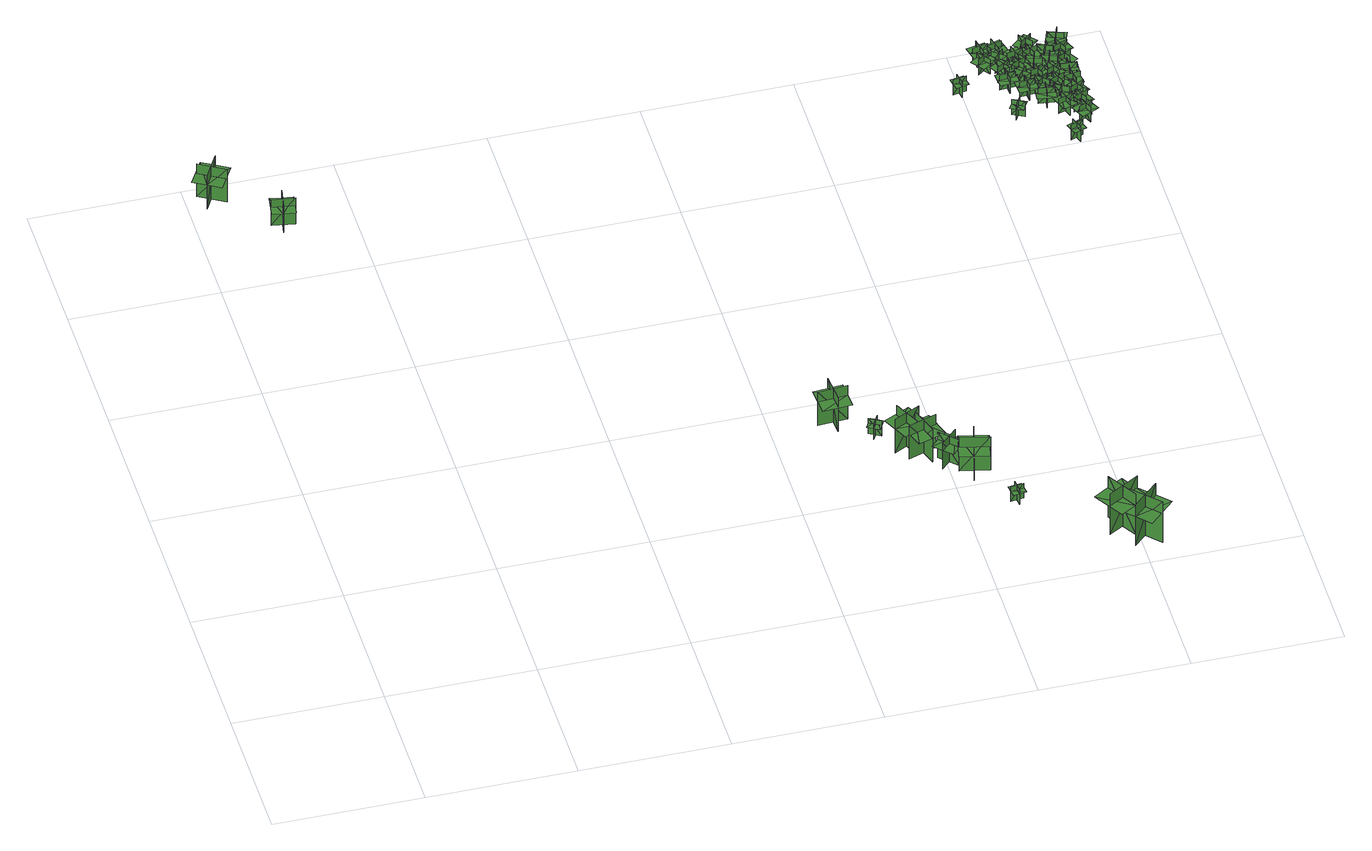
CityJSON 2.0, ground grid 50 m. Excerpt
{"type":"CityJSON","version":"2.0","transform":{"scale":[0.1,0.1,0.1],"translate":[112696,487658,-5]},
"CityObjects":{
"tree1":{"type":"SolitaryVegetationObject","geometry":[{"type":"MultiSurface","lod":"1","boundaries":[[[0,1,2]],[[0,2,3]],[[4,5,6]],[[4,6,7]],[[8,9,10]],[[8,10,11]],[[8,11,12]],[[8,12,13]]]}]},
"tree2":{"type":"SolitaryVegetationObject","geometry":[{"type":"MultiSurface","lod":"1","boundaries":[[[14,15,16]],[[14,16,17]],[[18,19,20]],[[18,20,21]],[[22,23,24]],[[22,24,25]],[[22,25,26]],[[22,26,27]]]}]},
"tree3":{"type":"SolitaryVegetationObject","geometry":[{"type":"MultiSurface","lod":"1","boundaries":[[[28,29,30]],[[28,30,31]],[[32,33,34]],[[32,34,35]],[[36,37,38]],[[36,38,39]],[[36,39,40]],[[36,40,41]]]}]},
"tree4":{"type":"SolitaryVegetationObject","geometry":[{"type":"MultiSurface","lod":"1","boundaries":[[[42,43,44]],[[42,44,45]],[[46,47,48]],[[46,48,49]],[[50,51,52]],[[50,52,53]],[[50,53,54]],[[50,54,55]]]}]},
"tree5":{"type":"SolitaryVegetationObject","geometry":[{"type":"MultiSurface","lod":"1","boundaries":[[[56,57,58]],[[56,58,59]],[[60,61,62]],[[60,62,63]],[[64,65,66]],[[64,66,67]],[[64,67,68]],[[64,68,69]]]}]},
"tree6":{"type":"SolitaryVegetationObject","geometry":[{"type":"MultiSurface","lod":"1","boundaries":[[[70,71,72]],[[70,72,73]],[[74,75,76]],[[74,76,77]],[[78,79,80]],[[78,80,81]],[[78,81,82]],[[78,82,83]]]}]},
"tree7":{"type":"SolitaryVegetationObject","geometry":[{"type":"MultiSurface","lod":"1","boundaries":[[[84,85,86]],[[84,86,87]],[[88,89,90]],[[88,90,91]],[[92,93,94]],[[92,94,95]],[[92,95,96]],[[92,96,97]]]}]},
"tree8":{"type":"SolitaryVegetationObject","geometry":[{"type":"MultiSurface","lod":"1","boundaries":[[[98,99,100]],[[98,100,101]],[[102,103,104]],[[102,104,105]],[[106,107,108]],[[106,108,109]],[[106,109,110]],[[106,110,111]]]}]},
"tree9":{"type":"SolitaryVegetationObject","geometry":[{"type":"MultiSurface","lod":"1","boundaries":[[[112,113,114]],[[112,114,115]],[[116,117,118]],[[116,118,119]],[[120,121,122]],[[120,122,123]],[[120,123,124]],[[120,124,125]]]}]},
"tree10":{"type":"SolitaryVegetationObject","geometry":[{"type":"MultiSurface","lod":"1","boundaries":[[[126,127,128]],[[126,128,129]],[[130,131,132]],[[130,132,133]],[[134,135,136]],[[134,136,137]],[[134,137,138]],[[134,138,139]]]}]},
"tree11":{"type":"SolitaryVegetationObject","geometry":[{"type":"MultiSurface","lod":"1","boundaries":[[[140,141,142]],[[140,142,143]],[[144,145,146]],[[144,146,147]],[[148,149,150]],[[148,150,151]],[[148,151,152]],[[148,152,153]]]}]},
"tree12":{"type":"SolitaryVegetationObject","geometry":[{"type":"MultiSurface","lod":"1","boundaries":[[[154,155,156]],[[154,156,157]],[[158,159,160]],[[158,160,161]],[[162,163,164]],[[162,164,165]],[[162,165,166]],[[162,166,167]]]}]},
"tree13":{"type":"SolitaryVegetationObject","geometry":[{"type":"MultiSurface","lod":"1","boundaries":[[[168,169,170]],[[168,170,171]],[[172,173,174]],[[172,174,175]],[[176,177,178]],[[176,178,179]],[[176,179,180]],[[176,180,181]]]}]},
"tree14":{"type":"SolitaryVegetationObject","geometry":[{"type":"MultiSurface","lod":"1","boundaries":[[[182,183,184]],[[182,184,185]],[[186,187,188]],[[186,188,189]],[[190,191,192]],[[190,192,193]],[[190,193,194]],[[190,194,195]]]}]},
"tree15":{"type":"SolitaryVegetationObject","geometry":[{"type":"MultiSurface","lod":"1","boundaries":[[[196,197,198]],[[196,198,199]],[[200,201,202]],[[200,202,203]],[[204,205,206]],[[204,206,207]],[[204,207,208]],[[204,208,209]]]}]},
"tree16":{"type":"SolitaryVegetationObject","geometry":[{"type":"MultiSurface","lod":"1","boundaries":[[[210,211,212]],[[210,212,213]],[[214,215,216]],[[214,216,217]],[[218,219,220]],[[218,220,221]],[[218,221,222]],[[218,222,223]]]}]},
"tree17":{"type":"SolitaryVegetationObject","geometry":[{"type":"MultiSurface","lod":"1","boundaries":[[[224,225,226]],[[224,226,227]],[[228,229,230]],[[228,230,231]],[[232,233,234]],[[232,234,235]],[[232,235,236]],[[232,236,237]]]}]},
"tree18":{"type":"SolitaryVegetationObject","geometry":[{"type":"MultiSurface","lod":"1","boundaries":[[[238,239,240]],[[238,240,241]],[[242,243,244]],[[242,244,245]],[[246,247,248]],[[246,248,249]],[[246,249,250]],[[246,250,251]]]}]},
"tree19":{"type":"SolitaryVegetationObject","geometry":[{"type":"MultiSurface","lod":"1","boundaries":[[[252,253,254]],[[252,254,255]],[[256,257,258]],[[256,258,259]],[[260,261,262]],[[260,262,263]],[[260,263,264]],[[260,264,265]]]}]},
"tree20":{"type":"SolitaryVegetationObject","geometry":[{"type":"MultiSurface","lod":"1","boundaries":[[[266,267,268]],[[266,268,269]],[[270,271,272]],[[270,272,273]],[[274,275,276]],[[274,276,277]],[[274,277,278]],[[274,278,279]]]}]},
"tree21":{"type":"SolitaryVegetationObject","geometry":[{"type":"MultiSurface","lod":"1","boundaries":[[[280,281,282]],[[280,282,283]],[[284,285,286]],[[284,286,287]],[[288,289,290]],[[288,290,291]],[[288,291,292]],[[288,292,293]]]}]},
"tree22":{"type":"SolitaryVegetationObject","geometry":[{"type":"MultiSurface","lod":"1","boundaries":[[[294,295,296]],[[294,296,297]],[[298,299,300]],[[298,300,301]],[[302,303,304]],[[302,304,305]],[[302,305,306]],[[302,306,307]]]}]},
"tree23":{"type":"SolitaryVegetationObject","geometry":[{"type":"MultiSurface","lod":"1","boundaries":[[[308,309,310]],[[308,310,311]],[[312,313,314]],[[312,314,315]],[[316,317,318]],[[316,318,319]],[[316,319,320]],[[316,320,321]]]}]},
"tree24":{"type":"SolitaryVegetationObject","geometry":[{"type":"MultiSurface","lod":"1","boundaries":[[[322,323,324]],[[322,324,325]],[[326,327,328]],[[326,328,329]],[[330,331,332]],[[330,332,333]],[[330,333,334]],[[330,334,335]]]}]},
"tree25":{"type":"SolitaryVegetationObject","geometry":[{"type":"MultiSurface","lod":"1","boundaries":[[[336,337,338]],[[336,338,339]],[[340,341,342]],[[340,342,343]],[[344,345,346]],[[344,346,347]],[[344,347,348]],[[344,348,349]]]}]},
"tree26":{"type":"SolitaryVegetationObject","geometry":[{"type":"MultiSurface","lod":"1","boundaries":[[[350,351,352]],[[350,352,353]],[[354,355,356]],[[354,356,357]],[[358,359,360]],[[358,360,361]],[[358,361,362]],[[358,362,363]]]}]},
"tree27":{"type":"SolitaryVegetationObject","geometry":[{"type":"MultiSurface","lod":"1","boundaries":[[[364,365,366]],[[364,366,367]],[[368,369,370]],[[368,370,371]],[[372,373,374]],[[372,374,375]],[[372,375,376]],[[372,376,377]]]}]},
"tree28":{"type":"SolitaryVegetationObject","geometry":[{"type":"MultiSurface","lod":"1","boundaries":[[[378,379,380]],[[378,380,381]],[[382,383,384]],[[382,384,385]],[[386,387,388]],[[386,388,389]],[[386,389,390]],[[386,390,391]]]}]},
"tree29":{"type":"SolitaryVegetationObject","geometry":[{"type":"MultiSurface","lod":"1","boundaries":[[[392,393,394]],[[392,394,395]],[[396,397,398]],[[396,398,399]],[[400,401,402]],[[400,402,403]],[[400,403,404]],[[400,404,405]]]}]},
"tree30":{"type":"SolitaryVegetationObject","geometry":[{"type":"MultiSurface","lod":"1","boundaries":[[[406,407,408]],[[406,408,409]],[[410,411,412]],[[410,412,413]],[[414,415,416]],[[414,416,417]],[[414,417,418]],[[414,418,419]]]}]},
"tree31":{"type":"SolitaryVegetationObject","geometry":[{"type":"MultiSurface","lod":"1","boundaries":[[[420,421,422]],[[420,422,423]],[[399,398,424]],[[399,424,425]],[[426,427,428]],[[426,428,429]],[[426,429,430]],[[426,430,431]]]}]},
"tree32":{"type":"SolitaryVegetationObject","geometry":[{"type":"MultiSurface","lod":"1","boundaries":[[[432,433,434]],[[432,434,435]],[[436,437,438]],[[436,438,439]],[[440,441,442]],[[440,442,443]],[[440,443,444]],[[440,444,445]]]}]},
"tree33":{"type":"SolitaryVegetationObject","geometry":[{"type":"MultiSurface","lod":"1","boundaries":[[[446,447,448]],[[446,448,449]],[[450,451,452]],[[450,452,453]],[[454,455,456]],[[454,456,457]],[[454,457,458]],[[454,458,459]]]}]},
"tree34":{"type":"SolitaryVegetationObject","geometry":[{"type":"MultiSurface","lod":"1","boundaries":[[[460,461,462]],[[460,462,463]],[[464,465,466]],[[464,466,467]],[[468,469,470]],[[468,470,471]],[[468,471,472]],[[468,472,473]]]}]},
"tree35":{"type":"SolitaryVegetationObject","geometry":[{"type":"MultiSurface","lod":"1","boundaries":[[[474,475,476]],[[474,476,477]],[[478,479,480]],[[478,480,481]],[[482,483,484]],[[482,484,485]],[[482,485,486]],[[482,486,487]]]}]},
"tree36":{"type":"SolitaryVegetationObject","geometry":[{"type":"MultiSurface","lod":"1","boundaries":[[[488,489,490]],[[488,490,491]],[[492,493,494]],[[492,494,495]],[[496,497,498]],[[496,498,499]],[[496,499,500]],[[496,500,501]]]}]},
"tree37":{"type":"SolitaryVegetationObject","geometry":[{"type":"MultiSurface","lod":"1","boundaries":[[[502,503,504]],[[502,504,505]],[[506,507,508]],[[506,508,509]],[[510,511,512]],[[510,512,513]],[[510,513,514]],[[510,514,515]]]}]},
"tree38":{"type":"SolitaryVegetationObject","geometry":[{"type":"MultiSurface","lod":"1","boundaries":[[[516,517,518]],[[516,518,519]],[[520,521,522]],[[520,522,523]],[[524,525,526]],[[524,526,527]],[[524,527,528]],[[524,528,529]]]}]},
"tree39":{"type":"SolitaryVegetationObject","geometry":[{"type":"MultiSurface","lod":"1","boundaries":[[[530,531,532]],[[530,532,533]],[[534,535,536]],[[534,536,537]],[[538,539,540]],[[538,540,541]],[[538,541,542]],[[538,542,543]]]}]},
"tree40":{"type":"SolitaryVegetationObject","geometry":[{"type":"MultiSurface","lod":"1","boundaries":[[[544,545,546]],[[544,546,547]],[[548,549,550]],[[548,550,551]],[[552,553,554]],[[552,554,555]],[[552,555,556]],[[552,556,557]]]}]},
"tree41":{"type":"SolitaryVegetationObject","geometry":[{"type":"MultiSurface","lod":"1","boundaries":[[[558,559,560]],[[558,560,561]],[[562,563,564]],[[562,564,565]],[[566,567,568]],[[566,568,569]],[[566,569,570]],[[566,570,571]]]}]},
"tree42":{"type":"SolitaryVegetationObject","geometry":[{"type":"MultiSurface","lod":"1","boundaries":[[[572,573,574]],[[572,574,575]],[[576,577,578]],[[576,578,579]],[[580,581,582]],[[580,582,583]],[[580,583,584]],[[580,584,585]]]}]},
"tree43":{"type":"SolitaryVegetationObject","geometry":[{"type":"MultiSurface","lod":"1","boundaries":[[[586,587,588]],[[586,588,589]],[[590,591,592]],[[590,592,593]],[[594,595,596]],[[594,596,597]],[[594,597,598]],[[594,598,599]]]}]},
"tree44":{"type":"SolitaryVegetationObject","geometry":[{"type":"MultiSurface","lod":"1","boundaries":[[[600,601,602]],[[600,602,603]],[[604,605,606]],[[604,606,607]],[[608,609,610]],[[608,610,611]],[[608,611,612]],[[608,612,613]]]}]}
},
"vertices":[
[32,2424,40],[118,2374,40],[118,2374,178],[32,2424,178],[49,2360,40],[99,2446,40],[99,2446,178],[49,2360,178],[49,2360,139],[92,2335,139],[142,2421,139],[99,2446,139],[56,2471,139],[6,2385,139],
[224,2231,39],[301,2219,39],[301,2219,147],[224,2231,147],[254,2189,39],[267,2265,39],[267,2265,147],[254,2189,147],[254,2189,117],[293,2183,117],[305,2259,117],[267,2265,117],[228,2271,117],[216,2195,117],
[1699,820,39],[1692,920,39],[1692,920,178],[1699,820,178],[1743,870,39],[1644,863,39],[1644,863,178],[1743,870,178],[1743,870,139],[1740,920,139],[1640,913,139],[1644,863,139],[1647,813,139],[1747,820,139],
[1825,758,44],[1786,780,44],[1786,780,106],[1825,758,106],[1817,787,44],[1795,748,44],[1795,748,106],[1817,787,106],[1817,787,89],[1798,798,89],[1776,759,89],[1795,748,89],[1814,737,89],[1836,776,89],
[1867,734,42],[1911,644,42],[1911,644,181],[1867,734,181],[1845,671,42],[1934,715,42],[1934,715,181],[1845,671,181],[1845,671,142],[1867,626,142],[1957,671,142],[1934,715,142],[1912,760,142],[1823,715,142],
[1976,663,41],[1881,632,41],[1881,632,179],[1976,663,179],[1917,693,41],[1948,598,41],[1948,598,179],[1917,693,179],[1917,693,140],[1870,678,140],[1900,583,140],[1948,598,140],[1995,614,140],[1965,708,140],
[2025,561,42],[1969,615,42],[1969,615,149],[2025,561,149],[2025,612,42],[1970,557,42],[1970,557,149],[2025,612,149],[2025,612,119],[1997,639,119],[1943,584,119],[1970,557,119],[1998,530,119],[2052,585,119],
[2018,537,41],[2115,514,41],[2115,514,180],[2018,537,180],[2053,480,41],[2076,577,41],[2076,577,180],[2053,480,180],[2053,480,141],[2101,469,141],[2124,566,141],[2076,577,141],[2027,588,141],[2004,491,141],
[2156,376,40],[2162,332,40],[2162,332,102],[2156,376,102],[2138,353,40],[2182,359,40],[2182,359,102],[2138,353,102],[2138,353,84],[2141,331,84],[2185,337,84],[2182,359,84],[2179,381,84],[2135,375,84],
[2400,119,41],[2504,181,41],[2504,181,211],[2400,119,211],[2478,99,41],[2416,203,41],[2416,203,211],[2478,99,211],[2478,99,163],[2531,130,163],[2468,235,163],[2416,203,163],[2364,172,163],[2426,68,163],
[2466,129,41],[2551,41,41],[2551,41,210],[2466,129,210],[2464,48,41],[2552,132,41],[2552,132,210],[2464,48,210],[2464,48,162],[2507,4,162],[2594,89,162],[2552,132,162],[2509,176,162],[2422,91,162],
[2489,2340,10],[2497,2297,10],[2497,2297,71],[2489,2340,71],[2472,2316,10],[2516,2324,10],[2516,2324,71],[2472,2316,71],[2472,2316,54],[2477,2294,54],[2520,2303,54],[2516,2324,54],[2512,2346,54],[2468,2338,54],
[2657,2193,3],[2635,2155,3],[2635,2155,64],[2657,2193,64],[2628,2186,3],[2667,2164,3],[2667,2164,64],[2628,2186,64],[2628,2186,47],[2617,2166,47],[2656,2145,47],[2667,2164,47],[2678,2183,47],[2639,2205,47],
[2612,2386,6],[2612,2386,68],[2579,2429,68],[2579,2429,6],[2576,2392,6],[2576,2392,68],[2617,2423,68],[2617,2423,6],[2570,2387,48],[2586,2366,48],[2637,2405,48],[2621,2426,48],[2605,2447,48],[2554,2408,48],
[2601,2431,6],[2601,2431,68],[2589,2483,68],[2589,2483,6],[2571,2450,6],[2571,2450,68],[2621,2462,68],[2621,2462,6],[2563,2448,48],[2569,2422,48],[2632,2437,48],[2626,2463,48],[2619,2489,48],[2557,2474,48],
[2649,2280,6],[2649,2280,68],[2644,2334,68],[2644,2334,6],[2621,2304,6],[2621,2304,68],[2673,2309,68],[2673,2309,6],[2613,2303,48],[2616,2277,48],[2680,2282,48],[2677,2309,48],[2675,2336,48],[2611,2330,48],
[2624,2342,6],[2624,2342,68],[2669,2371,68],[2669,2371,6],[2632,2377,6],[2632,2377,68],[2660,2334,68],[2660,2334,6],[2628,2384,48],[2606,2370,48],[2640,2315,48],[2663,2330,48],[2685,2344,48],[2651,2398,48],
[2625,2423,5],[2625,2423,67],[2666,2389,67],[2666,2389,5],[2661,2425,5],[2661,2425,67],[2628,2386,67],[2628,2386,5],[2666,2432,47],[2646,2449,47],[2605,2400,47],[2625,2382,47],[2646,2365,47],[2687,2414,47],
[2699,2231,7],[2699,2231,69],[2695,2284,69],[2695,2284,7],[2672,2255,7],[2672,2255,69],[2723,2259,69],[2723,2259,7],[2664,2254,49],[2666,2228,49],[2730,2233,49],[2728,2259,49],[2726,2286,49],[2662,2281,49],
[2638,2482,5],[2638,2482,67],[2651,2430,67],[2651,2430,5],[2668,2463,5],[2668,2463,67],[2619,2450,67],[2619,2450,5],[2676,2465,47],[2669,2491,47],[2607,2474,47],[2614,2449,47],[2621,2423,47],[2683,2439,47],
[2675,2323,6],[2675,2323,68],[2717,2290,68],[2717,2290,6],[2711,2327,6],[2711,2327,68],[2679,2286,68],[2679,2286,6],[2716,2333,48],[2695,2349,48],[2655,2299,48],[2676,2282,48],[2697,2266,48],[2737,2316,48],
[2719,2369,6],[2719,2369,68],[2671,2345,68],[2671,2345,6],[2707,2335,6],[2707,2335,68],[2684,2381,68],[2684,2381,6],[2710,2328,47],[2734,2340,47],[2705,2397,47],[2681,2385,47],[2658,2373,47],[2686,2316,47],
[2791,2047,3],[2806,2005,3],[2806,2005,65],[2791,2047,65],[2778,2020,3],[2820,2035,3],[2820,2035,65],[2778,2020,65],[2778,2020,47],[2786,1999,47],[2827,2014,47],[2820,2035,47],[2812,2056,47],[2771,2041,47],
[2743,2182,7],[2743,2182,69],[2751,2235,69],[2751,2235,7],[2722,2211,7],[2722,2211,69],[2773,2204,69],[2773,2204,7],[2714,2212,49],[2711,2185,49],[2774,2177,49],[2778,2203,49],[2781,2230,49],[2718,2238,49],
[2671,2401,5],[2671,2401,67],[2723,2413,67],[2723,2413,5],[2690,2431,5],[2690,2431,67],[2702,2381,67],[2702,2381,5],[2688,2439,47],[2662,2433,47],[2677,2370,47],[2703,2376,47],[2729,2383,47],[2714,2445,47],
[2765,2277,7],[2765,2277,69],[2728,2238,69],[2728,2238,7],[2765,2241,7],[2765,2241,69],[2728,2276,69],[2728,2276,7],[2771,2235,49],[2789,2254,49],[2743,2299,49],[2724,2280,49],[2706,2260,49],[2752,2216,49],
[2754,2283,6],[2754,2283,68],[2737,2334,68],[2737,2334,6],[2722,2300,6],[2722,2300,68],[2771,2316,68],[2771,2316,6],[2715,2297,48],[2723,2272,48],[2784,2293,48],[2775,2318,48],[2767,2343,48],[2706,2322,48],
[2772,2149,5],[2772,2149,67],[2823,2165,67],[2823,2165,5],[2789,2181,5],[2789,2181,67],[2805,2131,67],[2805,2131,5],[2787,2188,47],[2761,2180,47],[2781,2119,47],[2806,2127,47],[2832,2135,47],[2812,2196,47],
[2771,2350,5],[2771,2350,67],[2720,2366,67],[2720,2366,5],[2739,2334,5],[2739,2334,67],[2754,2383,67],[2754,2383,5],[2736,2327,47],[2762,2319,47],[2781,2380,47],[2755,2388,47],[2730,2396,47],[2711,2334,47],
[2810,2230,5],[2810,2230,67],[2782,2184,67],[2782,2184,5],[2818,2194,5],[2818,2194,67],[2774,2221,67],[2774,2221,5],[2825,2190,47],[2839,2213,47],[2784,2246,47],[2770,2224,47],[2756,2201,47],[2811,2167,47],
[2770,2415,5],[2770,2415,67],[2720,2398,67],[2720,2398,5],[2737,2432,67],[2737,2432,5],[2756,2376,47],[2781,2384,47],[2761,2445,47],[2736,2437,47],[2710,2428,47],[2731,2367,47],
[2820,2267,5],[2820,2267,67],[2771,2245,67],[2771,2245,5],[2806,2234,5],[2806,2234,67],[2785,2281,67],[2785,2281,5],[2810,2226,47],[2834,2237,47],[2808,2296,47],[2783,2285,47],[2759,2274,47],[2785,2215,47],
[2859,2084,5],[2859,2084,67],[2837,2133,67],[2837,2133,5],[2826,2097,5],[2826,2097,67],[2872,2119,67],[2872,2119,5],[2818,2094,47],[2830,2069,47],[2888,2097,47],[2876,2121,47],[2865,2145,47],[2807,2118,47],
[2762,2438,4],[2762,2438,66],[2727,2477,66],[2727,2477,4],[2726,2440,4],[2726,2440,66],[2765,2475,66],[2765,2475,4],[2720,2435,46],[2738,2415,46],[2786,2458,46],[2768,2478,46],[2750,2498,46],[2703,2455,46],
[2774,2293,5],[2774,2293,67],[2819,2321,67],[2819,2321,5],[2783,2328,5],[2783,2328,67],[2810,2284,67],[2810,2284,5],[2779,2335,47],[2756,2321,47],[2789,2266,47],[2812,2280,47],[2835,2294,47],[2802,2349,47],
[2870,2171,3],[2870,2171,65],[2822,2147,65],[2822,2147,3],[2858,2137,3],[2858,2137,65],[2835,2183,65],[2835,2183,3],[2862,2130,45],[2886,2141,45],[2857,2199,45],[2833,2187,45],[2809,2175,45],[2838,2118,45],
[2820,2349,5],[2820,2349,67],[2770,2367,67],[2770,2367,5],[2788,2334,5],[2788,2334,67],[2804,2383,67],[2804,2383,5],[2785,2326,46],[2810,2318,46],[2831,2378,46],[2806,2387,46],[2781,2396,46],[2760,2335,46],
[2824,2195,3],[2824,2195,65],[2871,2221,65],[2871,2221,3],[2835,2229,3],[2835,2229,65],[2860,2184,65],[2860,2184,3],[2831,2236,44],[2808,2224,44],[2838,2167,44],[2862,2180,44],[2885,2193,44],[2854,2249,44],
[2806,2431,4],[2806,2431,66],[2785,2382,66],[2785,2382,4],[2819,2398,4],[2819,2398,66],[2771,2418,66],[2771,2418,4],[2826,2395,46],[2837,2419,46],[2778,2445,46],[2767,2420,46],[2756,2395,46],[2815,2370,46],
[2872,2262,3],[2872,2262,65],[2819,2255,65],[2819,2255,3],[2850,2233,3],[2850,2233,65],[2843,2285,65],[2843,2285,3],[2851,2225,45],[2877,2229,45],[2869,2293,45],[2843,2289,45],[2816,2286,45],[2824,2222,45],
[2844,2282,3],[2844,2282,65],[2848,2335,65],[2848,2335,3],[2821,2310,3],[2821,2310,65],[2872,2306,65],[2872,2306,3],[2813,2311,45],[2811,2284,45],[2875,2279,45],[2877,2305,45],[2879,2332,45],[2815,2337,45],
[2868,2371,3],[2868,2371,65],[2822,2345,65],[2822,2345,3],[2858,2337,3],[2858,2337,65],[2833,2381,65],[2833,2381,3],[2862,2330,44],[2885,2343,44],[2854,2399,44],[2830,2385,44],[2807,2372,44],[2839,2316,44],
[2856,2384,4],[2856,2384,66],[2835,2433,66],[2835,2433,4],[2823,2398,4],[2823,2398,66],[2870,2419,66],[2870,2419,4],[2816,2395,45],[2827,2370,45],[2885,2396,45],[2875,2421,45],[2864,2445,45],[2805,2420,45],
[2853,2482,5],[2853,2482,67],[2835,2432,67],[2835,2432,5],[2868,2449,5],[2868,2449,67],[2820,2466,67],[2820,2466,5],[2875,2446,47],[2885,2471,47],[2824,2493,47],[2815,2468,47],[2806,2443,47],[2866,2421,47]
]}
